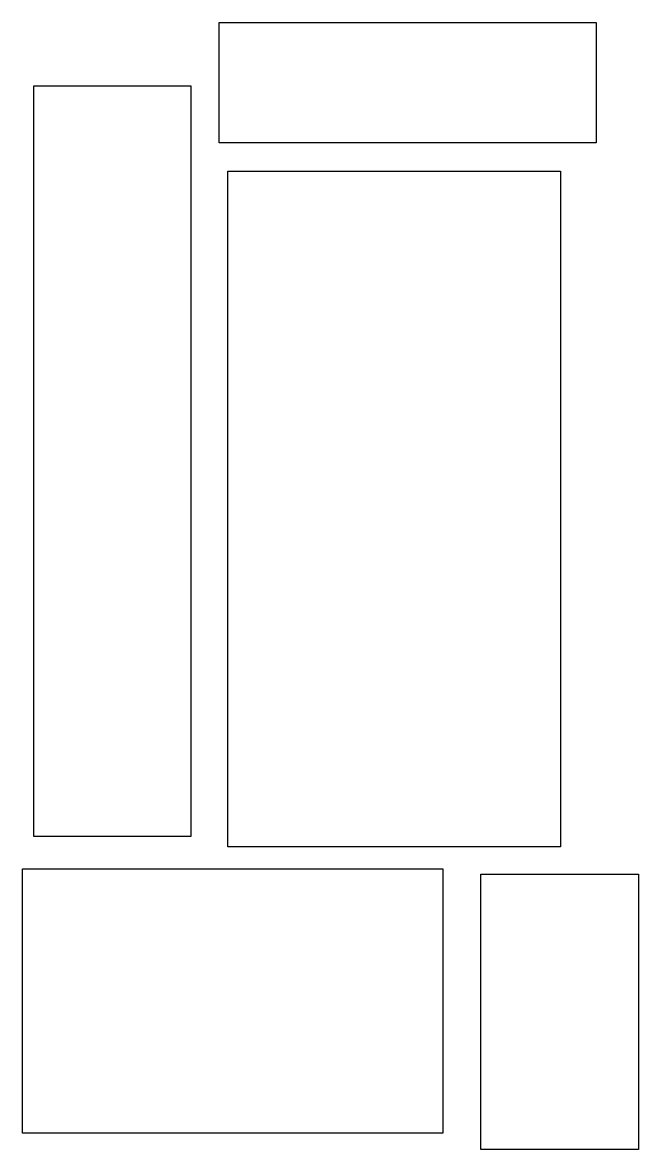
# Model space of a CAD drawing. Header units: millimetres. Extents: x 2 to 85, y 0 to 151.
import ezdxf

# ---------------------------------------------------------------- set-up
doc = ezdxf.new("R2010")
doc.units = ezdxf.units.MM
doc.layers.get('0').update_dxf_attribs({"linetype": 'CONTINUOUS'})

msp = doc.modelspace()

# ---------------------------------------------------------------- linework, layer by layer
for points in [[(79.09, 134.86), (28.66, 134.86), (28.66, 150.94), (79.09, 150.94)], [(3.86, 42.1), (3.86, 142.46), (24.86, 142.46), (24.86, 42.1)], [(29.81, 40.7), (29.81, 131.07), (74.33, 131.07), (74.33, 40.7)], [(2.36, 37.76), (58.61, 37.76), (58.61, 2.43), (2.36, 2.43)], [(84.77, 0.24), (63.66, 0.24), (63.66, 37.05), (84.77, 37.05)]]:
    msp.add_lwpolyline(points, close=True)

doc.saveas('drawing.dxf')
